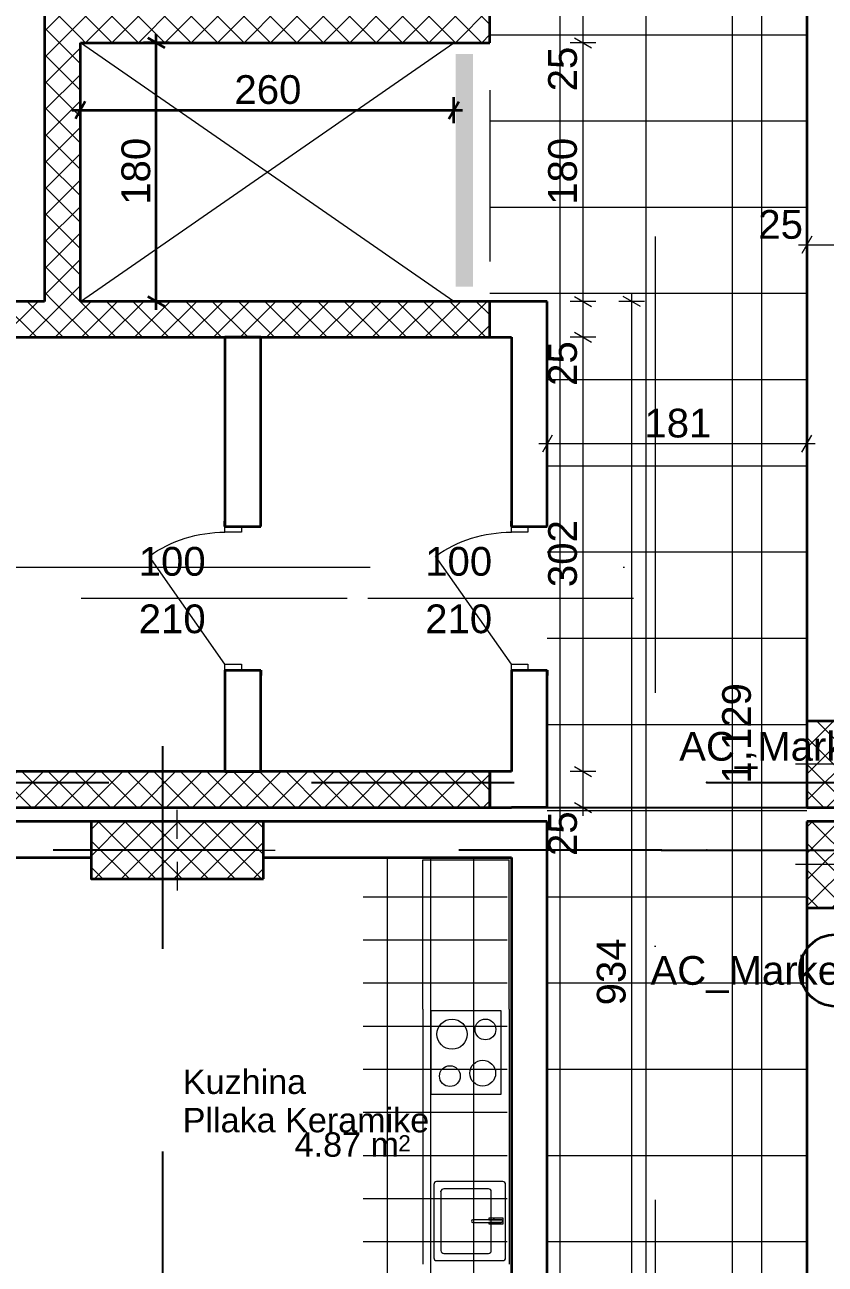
# Model space of a CAD drawing. Header units: centimetres. Extents: x 765 to 25620, y 224160 to 230516.
# Drawn here: x 2971 to 3528, y 227625 to 228488 of the extents above; entities that cross this region are included whole.
import ezdxf
from ezdxf.enums import TextEntityAlignment as Align

# ---------------------------------------------------------------- set-up
doc = ezdxf.new("R2010")
doc.units = ezdxf.units.CM
doc.header["$MEASUREMENT"] = 0
doc.linetypes.add('Dot & Dashed', pattern=[670.277762, 317.5, -176.388889, 0, -176.388874])
doc.linetypes.add('Small Dashed', pattern=[282.222222, 141.111111, -141.111111])
for name, color, linetype, lineweight in [('0_Pen_No__1', 7, 'Continuous', 13), ('0_Pen_No__101', 252, 'Continuous', 13), ('0_Pen_No__19', 255, 'Continuous', 0), ('ARCHICAD Door Markers_Pen_No__1', 7, 'Continuous', 13), ('ARCHICAD Door Markers_Pen_No__7', 7, 'Continuous', 35), ('ARCHICAD Doors_Pen_No__27', 7, 'Continuous', 35), ('Structural - Bearing_Pen_No__20', 1, 'Continuous', 0), ('Structural - Bearing_Pen_No__21', 7, 'Continuous', 35), ('Structural - Bearing_Pen_No__27', 7, 'Continuous', 35), ('Structural - Shear_Pen_No__1', 7, 'Continuous', 13), ('Structural - Shear_Pen_No__7', 7, 'Continuous', 35)]:
    doc.layers.add(name, color=color, linetype=linetype, lineweight=lineweight)
for name, color, linetype, lineweight, true_color in [('0_Pen_No__8', 7, 'Continuous', 35, 0xa80f02), ('Annotation - Text_Pen_No__8', 7, 'Continuous', 35, 0xa80f02), ('ARCHICAD Doors_Pen_No__23', 7, 'Continuous', 20, 0xff6600), ('ARCHICAD Doors_Pen_No__3', 7, 'Continuous', 18, 0xff6600), ('Interior - Furniture _Pen_No__81', 7, 'Continuous', 20, 0x6a6a6a), ('Marker - Section_Pen_No__85', 7, 'Continuous', 20, 0x80c2ff), ('Structural - Shear_Pen_No__58', 7, 'Continuous', 25, 0xdf0000)]:
    doc.layers.add(name, color=color, linetype=linetype, lineweight=lineweight, true_color=true_color)
for name, color, linetype in [('ARCHICAD Door Markers', 7, 'Continuous'), ('ARCHICAD Doors', 7, 'Continuous'), ('Dimensioning - General', 7, 'Continuous'), ('Structural - Bearing', 7, 'Continuous')]:
    doc.layers.add(name, color=color, linetype=linetype)
doc.styles.add('GENERATED_STYLE_1', font='arial.ttf')
pattern_1 = [(45, (1303.923, 207240.939), (-9.192388, 9.192388), []), (135, (1303.923, 207240.939), (9.192388, 9.192388), [])]

# ---------------------------------------------------------------- blocks, each defined once
blk = doc.blocks.new('Door 22_3')
at = {"layer": 'ARCHICAD Doors_Pen_No__23', "color": 30, "linetype": 'Continuous', "lineweight": 20, "true_color": 0xff6600}
for p, q in [((-460, 0), (-500, 0)), ((-500, 0), (-500, -115)), ((-460, -115), (-460, 0)), ((500, 0), (460, 0)), ((460, 0), (460, -115)), ((500, -115), (500, 0)), ((-500, -115), (-460, -115)), ((460, -115), (500, -115))]:
    blk.add_line(p, q, dxfattribs=at)
at = {"layer": 'ARCHICAD Doors_Pen_No__27', "color": 7, "linetype": 'Continuous', "lineweight": 35}
for p, q in [((-500, 0), (-537, 0)), ((-500, 0), (-537, 0)), ((-500, 0), (-500, -115)), ((-500, 0), (-500, -115)), ((500, 0), (500, -115)), ((500, 0), (500, -115)), ((500, 0), (537, 0)), ((500, 0), (537, 0)), ((-500, -115), (-500, -250)), ((-500, -115), (-500, -250)), ((500, -115), (500, -250)), ((500, -115), (500, -250)), ((-500, -250), (-537, -250)), ((-500, -250), (-537, -250)), ((500, -250), (537, -250)), ((500, -250), (537, -250))]:
    blk.add_line(p, q, dxfattribs=at)
at = {"layer": 'ARCHICAD Doors_Pen_No__3', "color": 30, "linetype": 'Continuous', "lineweight": 18, "true_color": 0xff6600}
blk.add_line((460, 0), (-293.6, 527.7), dxfattribs=at)
blk.add_arc((460, 0), 920, 145, 180, dxfattribs=at)
blk = doc.blocks.new('D Marker 22')
at = {"layer": 'ARCHICAD Door Markers_Pen_No__1', "color": 7, "linetype": 'Continuous', "lineweight": 13}
blk.add_line((0, -1250), (0, 600), dxfattribs=at)
at = {"layer": 'ARCHICAD Door Markers_Pen_No__7', "color": 7, "lineweight": 35, "style": 'GENERATED_STYLE_1'}
for tag, p in [('AC_MarkerText_3', (-368.6, -329.4)), ('A', (31.4, -329.4))]:
    blk.add_attdef(tag, text='', height=200, rotation=270, dxfattribs=at).set_placement(p, align=Align.BOTTOM_LEFT)

msp = doc.modelspace()

# ---------------------------------------------------------------- hatches: boundary and pattern name
at = {"layer": '0_Pen_No__101', "linetype": 'Continuous', "lineweight": 13}
msp.add_hatch(color=252, dxfattribs=at).paths.add_polyline_path([(3271.3, 228467.45), (3283.35, 228467.45), (3283.35, 228305.56), (3271.3, 228305.56)])
at = {"layer": 'Structural - Bearing', "linetype": 'Continuous', "lineweight": 0, "true_color": 0x000000}
h = msp.add_hatch(dxfattribs=at)
h.set_pattern_fill('CONCRETE_BLOCK', color=18, scale=0.1, style=0, pattern_type=2)
h.set_pattern_definition(pattern_1)
h.paths.add_polyline_path([(2985.09, 228680.34), (2985.09, 228295.34), (3010.09, 228295.34), (3010.09, 228680.34)])
h = msp.add_hatch(dxfattribs=at)
h.set_pattern_fill('CONCRETE_BLOCK', color=18, scale=0.1, style=0, pattern_type=2)
h.set_pattern_definition(pattern_1)
h.paths.add_polyline_path([(3295.09, 228500.34), (3010.09, 228500.34), (3010.09, 228475.34), (3295.09, 228475.34)])
h = msp.add_hatch(dxfattribs=at)
h.set_pattern_fill('CONCRETE_BLOCK', color=18, scale=0.1, style=0, pattern_type=2)
h.set_pattern_definition(pattern_1)
h.paths.add_polyline_path([(3295.09, 228295.34), (2548.26, 228295.34), (2573.26, 228270.34), (3295.09, 228270.34)])
h = msp.add_hatch(dxfattribs=at)
h.set_pattern_fill('CONCRETE_BLOCK', color=18, scale=0.1, style=0, pattern_type=2)
h.set_pattern_definition(pattern_1)
h.paths.add_polyline_path([(3515.74, 228003.13), (3515.74, 227943.13), (3595.74, 227943.13), (3595.74, 228003.13)])
h = msp.add_hatch(dxfattribs=at)
h.set_pattern_fill('CONCRETE_BLOCK', color=18, scale=0.1, style=0, pattern_type=2)
h.set_pattern_definition(pattern_1)
h.paths.add_polyline_path([(3295.09, 227968.13), (2573.26, 227968.13), (2548.26, 227943.13), (3295.09, 227943.13)])
h = msp.add_hatch(dxfattribs=at)
h.set_pattern_fill('CONCRETE_BLOCK', color=18, scale=0.1, style=0, pattern_type=2)
h.set_pattern_definition(pattern_1)
h.paths.add_polyline_path([(3137.59, 227893.34), (3137.59, 227933.34), (3017.59, 227933.34), (3017.59, 227893.34)])
h = msp.add_hatch(dxfattribs=at)
h.set_pattern_fill('CONCRETE_BLOCK', color=18, scale=0.1, style=0, pattern_type=2)
h.set_pattern_definition(pattern_1)
h.paths.add_polyline_path([(3515.74, 227933.34), (3515.74, 227873.34), (3595.74, 227873.34), (3595.74, 227933.34)])

# ---------------------------------------------------------------- linework, layer by layer
at = {"color": 0}
msp.add_line((2548.26, 227943.13), (4365.54, 227943.13), dxfattribs=at)
at = {"layer": '0_Pen_No__1', "color": 7, "linetype": 'Continuous', "lineweight": 13}
for p, q in [((3270.09, 228295.34), (3010.09, 228475.34)), ((3010.09, 228295.34), (3270.09, 228475.34)), ((3295.09, 228442.41), (3295.09, 228323.18))]:
    msp.add_line(p, q, dxfattribs=at)
at = {"layer": '0_Pen_No__101', "color": 252, "linetype": 'Continuous', "lineweight": 13}
for p, q in [((3223.92, 227508.13), (3223.92, 227908.34)), ((3253.92, 227508.13), (3253.92, 227908.34)), ((3283.92, 227508.13), (3283.92, 227908.34)), ((3206.95, 227880.94), (3307.09, 227880.94)), ((3206.95, 227850.94), (3307.09, 227850.94)), ((3206.95, 227820.94), (3307.09, 227820.94)), ((3206.95, 227790.94), (3307.09, 227790.94)), ((3206.95, 227760.94), (3307.09, 227760.94)), ((3206.95, 227730.94), (3307.09, 227730.94)), ((3206.95, 227700.94), (3307.09, 227700.94)), ((3206.95, 227670.94), (3307.09, 227670.94)), ((3206.95, 227640.94), (3307.09, 227640.94))]:
    msp.add_line(p, q, dxfattribs=at)
at = {"layer": '0_Pen_No__19', "color": 255, "linetype": 'Continuous', "lineweight": 0}
for p, q in [((3403.92, 226408.82), (3403.92, 229414.54)), ((3463.92, 226408.82), (3463.92, 229414.54)), ((3343.92, 226408.82), (3343.92, 229191.81)), ((3295.09, 228480.94), (3515.74, 228480.94)), ((3295.09, 228420.94), (3515.74, 228420.94)), ((3295.09, 228360.94), (3515.74, 228360.94)), ((3295.09, 228300.94), (3515.74, 228300.94)), ((3335.09, 228240.94), (3515.74, 228240.94)), ((3335.09, 228180.94), (3515.74, 228180.94)), ((3335.09, 228120.94), (3515.74, 228120.94)), ((3335.09, 228060.94), (3515.74, 228060.94)), ((3335.09, 228000.94), (3515.74, 228000.94)), ((3335.09, 227940.94), (3515.74, 227940.94)), ((3335.09, 227880.94), (3515.74, 227880.94)), ((3335.09, 227820.94), (3515.74, 227820.94)), ((3335.09, 227760.94), (3515.74, 227760.94)), ((3335.09, 227700.94), (3515.74, 227700.94)), ((3335.09, 227640.94), (3515.74, 227640.94))]:
    msp.add_line(p, q, dxfattribs=at)
at = {"layer": 'Dimensioning - General', "color": 7, "linetype": 'Continuous', "lineweight": 13}
for p, q in [((3484.48, 227429.41), (3484.48, 228558.43)), ((3359.95, 228475.34), (3359.95, 228500.34)), ((3353.95, 228478.8), (3365.95, 228471.88)), ((3353.95, 228478.8), (3365.95, 228471.88)), ((3368.95, 228475.34), (3350.95, 228475.34)), ((3368.95, 228475.34), (3350.95, 228475.34)), ((3359.95, 228295.34), (3359.95, 228475.34)), ((3519.2, 228340.62), (3512.27, 228328.62)), ((3515.74, 228325.62), (3515.74, 228343.62)), ((3509.87, 228334.62), (3515.74, 228334.62)), ((3515.74, 228334.62), (3540.74, 228334.62)), ((3353.95, 228298.8), (3365.95, 228291.88)), ((3353.95, 228298.8), (3365.95, 228291.88)), ((3399.83, 228291.88), (3387.83, 228298.8)), ((3393.83, 228295.34), (3393.83, 228301.21)), ((3368.95, 228295.34), (3350.95, 228295.34)), ((3368.95, 228295.34), (3350.95, 228295.34)), ((3359.95, 228270.34), (3359.95, 228295.34)), ((3402.83, 228295.34), (3384.83, 228295.34)), ((3393.83, 227360.89), (3393.83, 228295.34)), ((3353.95, 228273.8), (3365.95, 228266.88)), ((3353.95, 228273.8), (3365.95, 228266.88)), ((3368.95, 228270.34), (3350.95, 228270.34)), ((3368.95, 228270.34), (3350.95, 228270.34)), ((3359.95, 227968.13), (3359.95, 228270.34)), ((3335.09, 228187.33), (3335.09, 228205.33)), ((3515.74, 228187.33), (3515.74, 228205.33)), ((3329.22, 228196.33), (3335.09, 228196.33)), ((3338.56, 228202.33), (3331.63, 228190.33)), ((3335.09, 228196.33), (3515.74, 228196.33)), ((3512.27, 228190.33), (3519.2, 228202.33)), ((3515.74, 228196.33), (3521.61, 228196.33)), ((3353.95, 227971.59), (3365.95, 227964.67)), ((3353.95, 227971.59), (3365.95, 227964.67)), ((3368.95, 227968.13), (3350.95, 227968.13)), ((3368.95, 227968.13), (3350.95, 227968.13)), ((3359.95, 227943.13), (3359.95, 227968.13)), ((3353.95, 227946.59), (3365.95, 227939.67)), ((3368.95, 227943.13), (3350.95, 227943.13)), ((3359.95, 227937.26), (3359.95, 227943.13))]:
    msp.add_line(p, q, dxfattribs=at)
at = {"layer": 'Dimensioning - General', "color": 5, "linetype": 'Continuous', "lineweight": 35}
for p, q in [((3068.97, 228471.88), (3056.97, 228478.8)), ((3062.97, 228475.34), (3062.97, 228481.21)), ((3071.97, 228475.34), (3053.97, 228475.34)), ((3062.97, 228295.34), (3062.97, 228475.34)), ((3010.09, 228419.48), (3010.09, 228437.48)), ((3270.09, 228419.48), (3270.09, 228437.48)), ((3004.22, 228428.48), (3010.09, 228428.48)), ((3013.56, 228434.48), (3006.63, 228422.48)), ((3010.09, 228428.48), (3270.09, 228428.48)), ((3266.63, 228422.48), (3273.56, 228434.48)), ((3270.09, 228428.48), (3275.96, 228428.48)), ((3056.97, 228298.8), (3068.97, 228291.88)), ((3071.97, 228295.34), (3053.97, 228295.34)), ((3062.97, 228289.47), (3062.97, 228295.34))]:
    msp.add_line(p, q, dxfattribs=at)
at = {"layer": 'Interior - Furniture _Pen_No__81', "color": 251, "linetype": 'Continuous', "lineweight": 20, "true_color": 0x6a6a6a}
for p, q in [((3248.56, 227802.66), (3248.56, 227906.68)), ((3248.56, 227906.68), (3308.56, 227906.68)), ((3308.56, 227802.66), (3308.56, 227906.68)), ((3248.56, 227802.66), (3248.56, 227742.66)), ((3254.06, 227801.66), (3254.06, 227743.66)), ((3303.06, 227801.66), (3254.06, 227801.66)), ((3303.06, 227743.66), (3303.06, 227801.66)), ((3308.56, 227802.66), (3308.56, 227742.66)), ((3248.56, 227742.66), (3248.56, 227685.2)), ((3254.06, 227743.66), (3303.06, 227743.66)), ((3308.56, 227742.66), (3308.56, 227685.2)), ((3248.56, 227685.2), (3248.56, 227625.2)), ((3308.56, 227685.2), (3308.56, 227625.2)), ((3256.06, 227680.7), (3256.06, 227629.7)), ((3304.06, 227682.7), (3258.06, 227682.7)), ((3294.06, 227677.7), (3263.06, 227677.7)), ((3306.06, 227629.7), (3306.06, 227680.7)), ((3261.06, 227675.7), (3261.06, 227634.7)), ((3296.06, 227634.7), (3296.06, 227675.7)), ((3303.06, 227656.1), (3283.27, 227656.1)), ((3283.27, 227654.3), (3303.06, 227654.3)), ((3294.36, 227657.17), (3294.36, 227656.1)), ((3297.86, 227657.17), (3294.36, 227657.17)), ((3294.36, 227656.1), (3297.86, 227656.1)), ((3297.86, 227654.3), (3294.36, 227654.3)), ((3294.36, 227654.3), (3294.36, 227653.23)), ((3294.36, 227653.23), (3297.86, 227653.23)), ((3297.86, 227656.1), (3297.86, 227657.17)), ((3297.86, 227653.23), (3297.86, 227654.3)), ((3297.96, 227657.2), (3297.96, 227656.1)), ((3304.46, 227657.2), (3297.96, 227657.2)), ((3297.96, 227656.1), (3303.06, 227656.1)), ((3303.06, 227654.3), (3297.96, 227654.3)), ((3297.96, 227654.3), (3297.96, 227653.2)), ((3297.96, 227653.2), (3304.46, 227653.2)), ((3304.46, 227653.2), (3304.46, 227657.2)), ((3258.06, 227627.7), (3304.06, 227627.7)), ((3263.06, 227632.7), (3294.06, 227632.7))]:
    msp.add_line(p, q, dxfattribs=at)
for centre, major_axis, start_param, end_param in [((3268.76, 227785.3), (-7.42, 7.42), 2.356194490192305, 8.639379797371891), ((3292.03, 227788.61), (5.13, 5.13), 3.926991, 10.210176), ((3267.29, 227756.13), (-5.13, 5.13), 2.356194490192187, 8.639379797371774), ((3290.12, 227758.16), (-6.36, 6.36), 2.35619449019233, 8.639379797371916), ((3258.06, 227680.7), (1.41, 1.41), 0.785398, 2.356194), ((3263.06, 227675.7), (1.41, 1.41), 0.785398, 2.356194), ((3294.06, 227675.7), (-1.41, 1.41), 3.926991, 5.497787), ((3304.06, 227680.7), (-1.41, 1.41), 3.926991, 5.497787), ((3283.27, 227655.2), (-0.636, 0.636), -0.782828, 2.358764), ((3303.06, 227655.2), (-0.636, 0.636), 2.356194, 5.497787), ((3303.06, 227655.2), (-0.636, 0.636), 2.356194, 5.497787), ((3263.06, 227634.7), (-1.41, 1.41), 0.785398, 2.356194), ((3294.06, 227634.7), (1.41, 1.41), 3.926991, 5.497787), ((3258.06, 227629.7), (-1.41, 1.41), 0.785398, 2.356194), ((3304.06, 227629.7), (1.41, 1.41), 3.926991, 5.497787)]:
    msp.add_ellipse(centre, major_axis=major_axis, ratio=1, start_param=start_param, end_param=end_param, dxfattribs=at)
msp.add_point((3261.06, 227675.7), dxfattribs=at)
at = {"layer": 'Marker - Section_Pen_No__85', "color": 151, "linetype": 'Dot & Dashed', "lineweight": 20, "true_color": 0x80c2ff}
for p, q in [((3410.18, 230351.53), (3410.18, 225001.79)), ((883.2, 228110.44), (5070.69, 228110.44))]:
    msp.add_line(p, q, dxfattribs=at)
at = {"layer": 'Structural - Bearing_Pen_No__20', "color": 1, "linetype": 'Continuous', "lineweight": 0}
for p, q in [((3547.74, 227973.13), (3507.74, 227973.13)), ((3077.59, 227921.34), (3077.59, 227941.34)), ((3069.59, 227913.34), (3009.59, 227913.34)), ((3085.59, 227913.34), (3145.59, 227913.34)), ((3077.59, 227905.34), (3077.59, 227885.34)), ((3547.74, 227903.34), (3507.74, 227903.34))]:
    msp.add_line(p, q, dxfattribs=at)
msp.add_point((3077.59, 227913.34), dxfattribs=at)
at = {"layer": 'Structural - Bearing_Pen_No__21', "color": 7, "linetype": 'Continuous', "lineweight": 35, "flags": 128}
for points in [[(3515.74, 228003.13), (3515.74, 227943.13), (3595.74, 227943.13), (3595.74, 228003.13)], [(3137.59, 227893.34), (3137.59, 227933.34), (3017.59, 227933.34), (3017.59, 227893.34)], [(3515.74, 227933.34), (3515.74, 227873.34), (3595.74, 227873.34), (3595.74, 227933.34)]]:
    msp.add_lwpolyline(points, close=True, dxfattribs=at)
at = {"layer": 'Structural - Bearing_Pen_No__27', "color": 7, "linetype": 'Continuous', "lineweight": 35}
for p, q in [((3110.73, 228138.72), (3110.73, 228142.42)), ((3135.73, 228138.72), (3135.73, 228142.42)), ((3310.09, 228138.72), (3310.09, 228142.42)), ((3335.09, 228138.72), (3335.09, 228142.42)), ((3110.73, 228138.72), (3122.23, 228138.72)), ((3122.23, 228138.72), (3135.73, 228138.72)), ((3310.09, 228138.72), (3321.59, 228138.72)), ((3321.59, 228138.72), (3335.09, 228138.72)), ((3110.73, 228038.72), (3110.73, 228035.02)), ((3110.73, 228038.72), (3122.23, 228038.72)), ((3122.23, 228038.72), (3135.73, 228038.72)), ((3135.73, 228038.72), (3135.73, 228035.02)), ((3310.09, 228038.72), (3310.09, 228035.02)), ((3310.09, 228038.72), (3321.59, 228038.72)), ((3321.59, 228038.72), (3335.09, 228038.72)), ((3335.09, 228038.72), (3335.09, 228035.02))]:
    msp.add_line(p, q, dxfattribs=at)
at = {"layer": 'Structural - Bearing_Pen_No__27', "color": 7, "linetype": 'Continuous', "lineweight": 35, "flags": 128}
for points in [[(2985.09, 228705.34), (2985.09, 228295.34)], [(3515.74, 228558.43), (3515.74, 228003.13)], [(3295.09, 228475.34), (3295.09, 228500.34)], [(3010.09, 228295.34), (3010.09, 228475.34)], [(3010.09, 228475.34), (3295.09, 228475.34)], [(2985.09, 228295.34), (2548.26, 228295.34)], [(3295.09, 228295.34), (3010.09, 228295.34)], [(3310.09, 228295.34), (3295.09, 228295.34)], [(3295.09, 228270.34), (3295.09, 228295.34)], [(3295.09, 228270.34), (3295.09, 228295.34)], [(3335.09, 228295.34), (3310.09, 228295.34)], [(3335.09, 228138.72), (3335.09, 228295.34)], [(2573.26, 228270.34), (3295.09, 228270.34)], [(3110.73, 228270.34), (3110.73, 228138.72)], [(3135.73, 228270.34), (3110.73, 228270.34)], [(3135.73, 228138.72), (3135.73, 228270.34)], [(3295.09, 228270.34), (3310.09, 228270.34)], [(3310.09, 228270.34), (3310.09, 228138.72)], [(3110.73, 228038.72), (3110.73, 227968.13)], [(3135.73, 227968.13), (3135.73, 228038.72)], [(3310.09, 228038.72), (3310.09, 227968.13)], [(3335.09, 227943.13), (3335.09, 228038.72)], [(3295.09, 227968.13), (2573.26, 227968.13)], [(3110.73, 227968.13), (3135.73, 227968.13)], [(3310.09, 227968.13), (3295.09, 227968.13)], [(3295.09, 227968.13), (3295.09, 227943.13)], [(3295.09, 227943.13), (3295.09, 227968.13)], [(2548.26, 227943.13), (3295.09, 227943.13)], [(3295.09, 227943.13), (3310.09, 227943.13)], [(3335.09, 227943.13), (3310.09, 227943.13)], [(3017.59, 227933.34), (2748.26, 227933.34)], [(3310.09, 227933.34), (3137.59, 227933.34)], [(3335.09, 227933.34), (3310.09, 227933.34)], [(3335.09, 227360.89), (3335.09, 227933.34)], [(2748.26, 227908.34), (3017.59, 227908.34)], [(3137.59, 227908.34), (3310.09, 227908.34)], [(3310.09, 227908.34), (3310.09, 227508.13)], [(3515.74, 227873.34), (3515.74, 227429.41)]]:
    msp.add_lwpolyline(points, dxfattribs=at)
at = {"layer": 'Structural - Shear_Pen_No__58', "color": 12, "linetype": 'Small Dashed', "lineweight": 25, "true_color": 0xdf0000}
for p, q in [((3067.59, 226997.99), (3067.59, 228048.08)), ((2042.06, 227960.56), (3446.01, 227960.56)), ((3446.01, 227960.56), (4496.09, 227960.56)), ((3414.58, 227913.34), (2364.5, 227913.34)), ((3414.58, 227913.34), (3446.01, 227913.34)), ((3446.01, 227913.34), (4496.09, 227913.34))]:
    msp.add_line(p, q, dxfattribs=at)
for p in [(3446.01, 227960.56), (3446.01, 227960.56), (3414.58, 227913.34), (3414.58, 227913.34), (3446.01, 227913.34), (3446.01, 227913.34)]:
    msp.add_point(p, dxfattribs=at)
at = {"layer": 'Structural - Shear_Pen_No__7', "color": 7, "linetype": 'Continuous', "lineweight": 35}
msp.add_ellipse((3535.74, 227829.67), major_axis=(-17.68, 17.68), ratio=1, start_param=2.356194490192298, end_param=8.639379797371884, dxfattribs=at)

# ---------------------------------------------------------------- block references
at = {"layer": 'ARCHICAD Door Markers', "color": 7, "lineweight": 13}
ref = msp.add_blockref('D Marker 22', (3135.73, 228088.72), dxfattribs=dict(at, xscale=0.1, yscale=0.1, zscale=0.1, rotation=270))
ref.add_attrib('A', '100', dxfattribs={"layer": 'ARCHICAD Door Markers_Pen_No__7', "color": 7, "lineweight": 35, "height": 20, "style": 'GENERATED_STYLE_1'}).set_placement((3050.73, 228098.39), align=Align.BOTTOM_LEFT)
ref.add_attrib('AC_MarkerText_3', '210', dxfattribs={"layer": 'ARCHICAD Door Markers_Pen_No__7', "color": 7, "lineweight": 35, "height": 20, "style": 'GENERATED_STYLE_1'}).set_placement((3050.73, 228058.39), align=Align.BOTTOM_LEFT)
ref = msp.add_blockref('D Marker 22', (3335.09, 228088.72), dxfattribs=dict(at, xscale=0.1, yscale=0.1, zscale=0.1, rotation=270))
ref.add_attrib('A', '100', dxfattribs={"layer": 'ARCHICAD Door Markers_Pen_No__7', "color": 7, "lineweight": 35, "height": 20, "style": 'GENERATED_STYLE_1'}).set_placement((3250.09, 228098.39), align=Align.BOTTOM_LEFT)
ref.add_attrib('AC_MarkerText_3', '210', dxfattribs={"layer": 'ARCHICAD Door Markers_Pen_No__7', "color": 7, "lineweight": 35, "height": 20, "style": 'GENERATED_STYLE_1'}).set_placement((3250.09, 228058.39), align=Align.BOTTOM_LEFT)
at = {"layer": 'ARCHICAD Doors', "color": 7, "linetype": 'Continuous', "lineweight": 13, "xscale": -0.1, "yscale": 0.1, "zscale": 100, "rotation": 90}
for p in [(3110.73, 228088.72), (3310.09, 228088.72)]:
    msp.add_blockref('Door 22_3', p, dxfattribs=at)

# ---------------------------------------------------------------- texts
at = {"layer": '0_Pen_No__8', "color": 14, "true_color": 0xa80f02, "style": 'GENERATED_STYLE_1'}
for s, height, p in [('4.87 m', 17, (3159.24, 227700.02)), ('2', 11.22, (3231.39, 227703.77))]:
    msp.add_text(s, height=height, dxfattribs=at).set_placement(p)
at = {"layer": 'Annotation - Text_Pen_No__8', "color": 14, "true_color": 0xa80f02, "style": 'GENERATED_STYLE_1'}
for s, p in [('Kuzhina', (3081.41, 227743.7)), ('Pllaka Keramike', (3081.32, 227716.99))]:
    msp.add_text(s, height=17, dxfattribs=at).set_placement(p)
at = {"layer": 'Dimensioning - General', "color": 7, "lineweight": 13, "char_height": 20, "attachment_point": 7, "rotation": 90, "style": 'GENERATED_STYLE_1'}
for s, insert in [('\\A1;25', (3355.95, 228441.52)), ('\\A1;180', (3355.95, 228362.57)), ('\\A1;25', (3355.95, 228236.52)), ('\\A1;302', (3355.95, 228096.47)), ('\\A1;1,129', (3480.48, 227959.73)), ('\\A1;25', (3355.95, 227909.31)), ('\\A1;934', (3389.83, 227805.35))]:
    msp.add_mtext(s, dxfattribs=dict(at, insert=insert))
at = {"layer": 'Dimensioning - General', "color": 5, "lineweight": 35, "insert": (3117.33, 228432.48), "char_height": 20, "attachment_point": 7, "style": 'GENERATED_STYLE_1'}
msp.add_mtext('\\A1;260', dxfattribs=at)
at = {"layer": 'Dimensioning - General', "color": 5, "lineweight": 35, "insert": (3058.97, 228362.57), "char_height": 20, "attachment_point": 7, "rotation": 90, "style": 'GENERATED_STYLE_1'}
msp.add_mtext('\\A1;180', dxfattribs=at)
at = {"layer": 'Dimensioning - General', "color": 7, "lineweight": 13, "char_height": 20, "attachment_point": 7, "style": 'GENERATED_STYLE_1'}
for s, insert in [('\\A1;25', (3481.92, 228338.62)), ('\\A1;181', (3402.65, 228200.33))]:
    msp.add_mtext(s, dxfattribs=dict(at, insert=insert))
at = {"layer": 'Structural - Shear_Pen_No__1', "color": 7, "lineweight": 13, "style": 'GENERATED_STYLE_1'}
for tag, p in [('AC_MarkerText_1_0', (3555.74, 227985.65)), ('AC_MarkerText_1_1', (3535.74, 227829.67))]:
    msp.add_attdef(tag, text='', height=20, dxfattribs=at).set_placement(p, align=Align.MIDDLE_CENTER)

doc.saveas('drawing.dxf')
